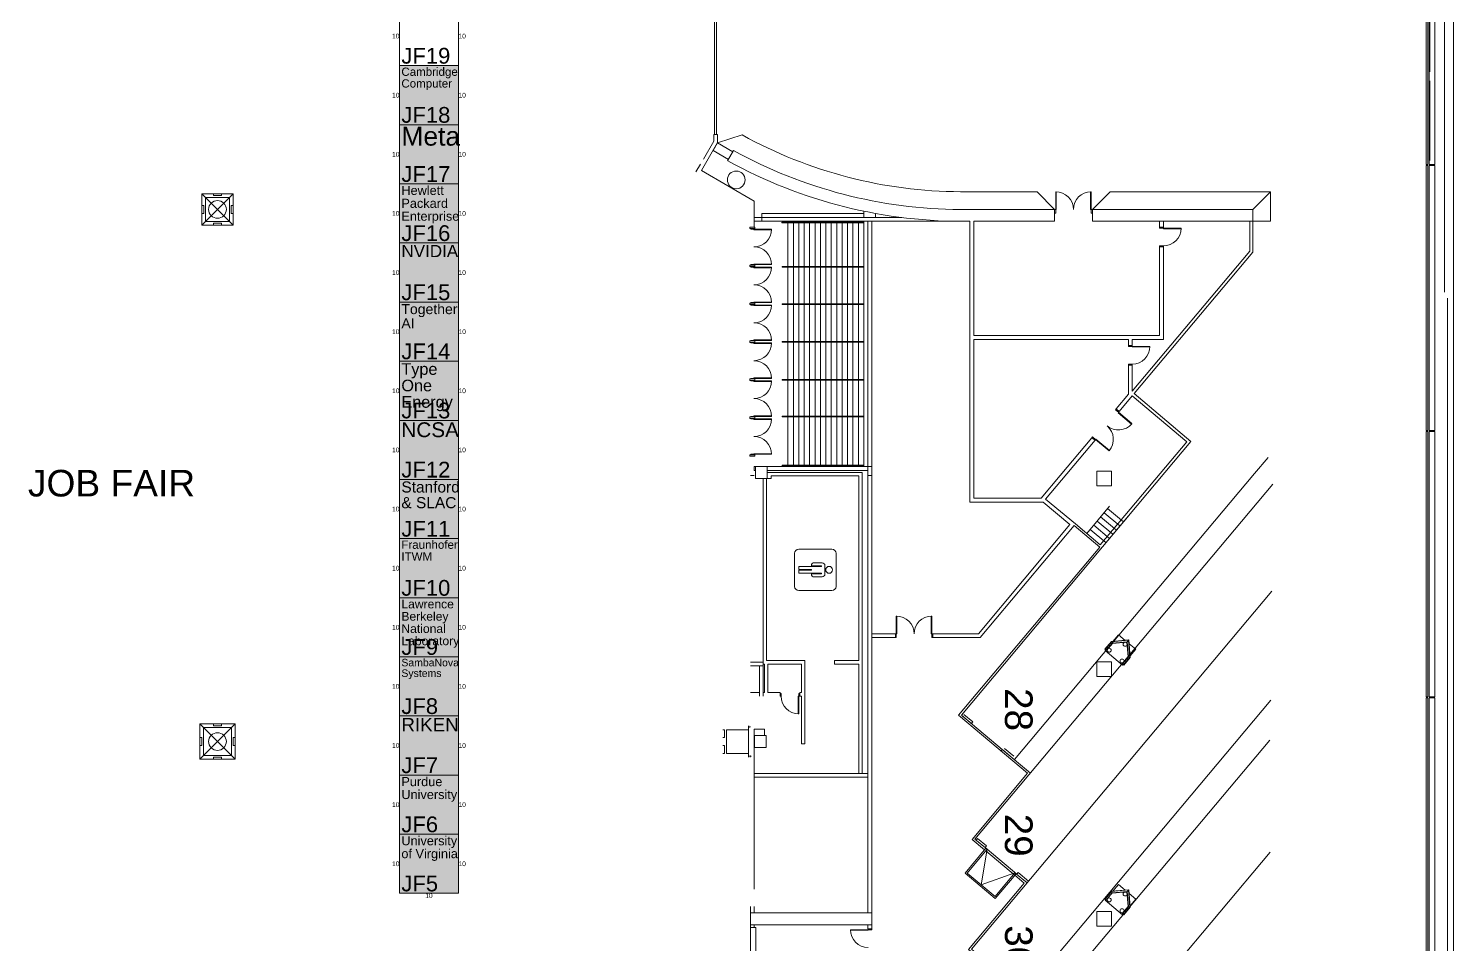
# Model space of a CAD drawing. Header units: inches. Extents: x 938 to 12482, y -17198 to -3672.
# Drawn here: x 9576 to 12469, y -8288 to -6429 of the extents above; entities that cross this region are included whole.
import ezdxf
from ezdxf.enums import TextEntityAlignment as Align

# ---------------------------------------------------------------- set-up
doc = ezdxf.new("R2010")
doc.units = ezdxf.units.IN
doc.header["$MEASUREMENT"] = 0
for name, color, linetype, true_color in [('Areas', 7, 'Continuous', 0xffffff), ('BOOTH_DIMENSION', 7, 'Continuous', 0x000000), ('BOOTH_NUMBER', 7, 'Continuous', 0x000000), ('BOOTHLAYER', 7, 'Continuous', 0x000000), ('Building', 7, 'Continuous', 0xffffff), ('Columns', 7, 'Continuous', 0xffffff), ('COMPANY_NAME', 7, 'Continuous', 0x000000), ('HIGHLIGHT_SCHEME', 7, 'Continuous', 0x000000), ('Symbols', 7, 'Continuous', 0xffffff)]:
    doc.layers.add(name, color=color, linetype=linetype, true_color=true_color)
doc.styles.add('Arial', font='Arial.ttf')

msp = doc.modelspace()

# ---------------------------------------------------------------- hatches: boundary and pattern name
at = {"layer": 'HIGHLIGHT_SCHEME', "true_color": 0x48beb7, "transparency": 33554687}
for points in [[(10329.1, -6504.5), (10449.1, -6504.5), (10449.1, -6624.5), (10329.1, -6624.5)], [(10329.1, -6624.5), (10449.1, -6624.5), (10449.1, -6744.5), (10329.1, -6744.5)], [(10329.1, -6744.5), (10449.1, -6744.5), (10449.1, -6864.5), (10329.1, -6864.5)], [(10329.1, -6864.5), (10449.1, -6864.5), (10449.1, -6984.5), (10329.1, -6984.5)], [(10329.1, -6984.5), (10449.1, -6984.5), (10449.1, -7104.5), (10329.1, -7104.5)], [(10329.1, -7104.5), (10449.1, -7104.5), (10449.1, -7224.5), (10329.1, -7224.5)], [(10329.1, -7224.5), (10449.1, -7224.5), (10449.1, -7344.5), (10329.1, -7344.5)], [(10329.1, -7344.5), (10449.1, -7344.5), (10449.1, -7464.5), (10329.1, -7464.5)], [(10329.1, -7464.5), (10449.1, -7464.5), (10449.1, -7584.5), (10329.1, -7584.5)], [(10329.1, -7584.5), (10449.1, -7584.5), (10449.1, -7704.5), (10329.1, -7704.5)], [(10329.1, -7704.5), (10449.1, -7704.5), (10449.1, -7824.5), (10329.1, -7824.5)], [(10329.1, -7824.5), (10449.1, -7824.5), (10449.1, -7944.5), (10329.1, -7944.5)], [(10329.1, -7944.5), (10449.1, -7944.5), (10449.1, -8064.5), (10329.1, -8064.5)], [(10329.1, -8064.5), (10449.1, -8064.5), (10449.1, -8184.5), (10329.1, -8184.5)]]:
    msp.add_hatch(color=123, dxfattribs=at).paths.add_polyline_path(points, flags=0)

# ---------------------------------------------------------------- linework, layer by layer
at = {"layer": 'BOOTHLAYER', "color": 7, "lineweight": 5}
for points in [[(10329.1, -6384.5), (10449.1, -6384.5), (10449.1, -6504.5), (10329.1, -6504.5)], [(10329.1, -6504.5), (10449.1, -6504.5), (10449.1, -6624.5), (10329.1, -6624.5)], [(10329.1, -6624.5), (10449.1, -6624.5), (10449.1, -6744.5), (10329.1, -6744.5)], [(10329.1, -6744.5), (10449.1, -6744.5), (10449.1, -6864.5), (10329.1, -6864.5)], [(10329.1, -6864.5), (10449.1, -6864.5), (10449.1, -6984.5), (10329.1, -6984.5)], [(10329.1, -6984.5), (10449.1, -6984.5), (10449.1, -7104.5), (10329.1, -7104.5)], [(10329.1, -7104.5), (10449.1, -7104.5), (10449.1, -7224.5), (10329.1, -7224.5)], [(10329.1, -7224.5), (10449.1, -7224.5), (10449.1, -7344.5), (10329.1, -7344.5)], [(10329.1, -7344.5), (10449.1, -7344.5), (10449.1, -7464.5), (10329.1, -7464.5)], [(10329.1, -7464.5), (10449.1, -7464.5), (10449.1, -7584.5), (10329.1, -7584.5)], [(10329.1, -7584.5), (10449.1, -7584.5), (10449.1, -7704.5), (10329.1, -7704.5)], [(10329.1, -7704.5), (10449.1, -7704.5), (10449.1, -7824.5), (10329.1, -7824.5)], [(10329.1, -7824.5), (10449.1, -7824.5), (10449.1, -7944.5), (10329.1, -7944.5)], [(10329.1, -7944.5), (10449.1, -7944.5), (10449.1, -8064.5), (10329.1, -8064.5)], [(10329.1, -8064.5), (10449.1, -8064.5), (10449.1, -8184.5), (10329.1, -8184.5)]]:
    msp.add_lwpolyline(points, close=True, dxfattribs=at)
at = {"layer": 'Building', "color": 18, "lineweight": 5, "true_color": 0x000000, "transparency": 33554687}
for points in [[(12436.6, -5596.6), (12468.8, -5841.6), (12468.8, -16336.4), (12414.8, -16607.8)], [(12416.7, -6167.4), (12413.2, -6167.4), (12413.2, -6705.4), (12416.7, -6705.4), (12416.7, -6167.4)], [(12431.2, -6167.4), (12419.2, -6167.4), (12419.2, -6705.4), (12431.2, -6705.4), (12431.2, -6167.4)], [(12420.8, -6355.4), (12420.8, -6517.4)], [(10969, -6380.4), (10969, -6644.4)], [(10973, -6380.4), (10973, -6644.4)], [(12450.8, -6964.4), (12450.8, -6388.4)], [(12420.8, -6535.4), (12420.8, -6697.4)], [(10946.1, -6694.2), (10967.2, -6657.7), (10967.2, -6644.4), (10974.8, -6644.4), (10974.8, -6660.5), (10942, -6717.3), (11049.4, -6779.3), (11049.4, -6832.4)], [(11024.9, -6645.2), (10974.8, -6661.3), (11006, -6679.3)], [(10997, -6694.9), (10965.8, -6676.9), (10974.8, -6661.3)], [(11007.4, -6676.7), (10995.4, -6697.5)], [(10931.1, -6720.2), (10940.1, -6704.6)], [(12416.7, -6707.4), (12413.2, -6707.4), (12413.2, -7245.4), (12416.7, -7245.4), (12416.7, -6707.4)], [(12431.2, -6707.4), (12419.2, -6707.4), (12419.2, -7245.4), (12431.2, -7245.4), (12431.2, -6707.4)], [(11467.9, -6796.4), (11658.8, -6796.4), (11623.8, -6760.4), (11467.9, -6760.4)], [(11661.3, -6796.4), (11662.4, -6796.4), (11662.4, -6760.6), (11661.3, -6760.6), (11661.3, -6803.7), (11658.8, -6803.7), (11658.8, -6796.4), (11661.3, -6796.4)], [(11732.2, -6796.4), (11732.2, -6760.6), (11733.3, -6760.6), (11733.3, -6796.4), (11732.2, -6796.4)], [(12097.3, -6760.4), (11771.8, -6760.4), (11735.8, -6796.4), (12061.4, -6796.4), (12061.4, -6883), (11820.4, -7170.2), (11935.9, -7267.1)], [(12061.3, -6796.4), (12097.3, -6760.4), (12097.3, -6820.4), (11735.8, -6820.4), (11735.8, -6796.4)], [(11658.8, -6796.4), (11658.8, -6820.4), (11495, -6820.4)], [(11733.3, -6796.4), (11733.3, -6803.7), (11735.8, -6803.7), (11735.8, -6796.4), (11733.3, -6796.4)], [(11049.4, -6812.8), (11348.8, -6812.8)], [(11049.4, -6820.4), (11456.3, -6820.4)], [(11271.8, -6804.4), (11064.8, -6804.4), (11064.8, -6820.4)], [(11271.8, -6821.9), (11105.7, -6821.9), (11105.7, -6823.4), (11271.8, -6823.4)], [(11117.8, -6820.4), (11117.8, -7318.4)], [(11128.8, -6820.4), (11128.8, -7318.4)], [(11139.8, -6820.4), (11139.8, -7318.4)], [(11150.8, -6820.4), (11150.8, -7318.4)], [(11161.8, -6820.4), (11161.8, -7318.4)], [(11172.8, -6820.4), (11172.8, -7318.4)], [(11183.8, -6820.4), (11183.8, -7318.4)], [(11194.8, -6820.4), (11194.8, -7318.4)], [(11205.8, -6820.4), (11205.8, -7318.4)], [(11216.8, -6820.4), (11216.8, -7318.4)], [(11227.8, -6820.4), (11227.8, -7318.4)], [(11238.8, -6820.4), (11238.8, -7318.4)], [(11249.8, -6820.4), (11249.8, -7318.4)], [(11260.8, -6820.4), (11260.8, -7318.4)], [(11271.8, -6800), (11271.8, -6812.8)], [(11271.8, -6820.4), (11271.8, -7318.4)], [(11280.2, -6820.4), (11280.2, -8224.4)], [(11287.8, -6820.4), (11287.8, -8224.4)], [(11295.8, -6812.8), (11295.8, -6804.6)], [(11486.8, -6820.2), (11486.8, -7390.4), (11635.7, -7390.4), (11690.2, -7436), (11504.5, -7657.5), (11411.8, -7657.5), (11411.8, -7665.5), (11507.7, -7665.5), (11698.6, -7437.9)], [(11816.5, -7072.4), (11816.5, -7075.6), (11852.4, -7075.6), (11852.4, -7074.4), (11808.9, -7074.4), (11808.9, -7072.4), (11816.5, -7072.4), (11816.5, -7060.4), (11879.8, -7060.4), (11879.8, -6872.4), (11871.8, -6872.4), (11871.8, -7052.4), (11495, -7052.4), (11495, -6820.2)], [(12055.4, -6820.4), (12055.4, -6880.8), (11816.5, -7165.5), (11816.5, -7112.4), (11808.9, -7112.4), (11808.9, -7171.5), (11783.8, -7201.4), (11789.9, -7206.6), (11816.5, -7174.8), (11927.4, -7267.9), (11873.1, -7332.6)], [(11871.8, -6820.4), (11871.8, -6832.4), (11879.8, -6832.4), (11879.8, -6820.4)], [(11050.6, -6832.4), (11050.6, -6835.4), (11040.6, -6835.4), (11040.6, -6832.4), (11050.6, -6832.4)], [(11042.6, -6835.4), (11048.6, -6835.4)], [(11048.6, -6836.4), (11042.6, -6836.4), (11042.6, -6835.4), (11048.6, -6835.4), (11048.6, -6837.6), (11084.5, -6837.6), (11084.5, -6836.4), (11048.6, -6836.4)], [(11879.8, -6832.4), (11871.8, -6832.4), (11871.8, -6834.4), (11915.7, -6834.4), (11915.7, -6835.6), (11879.8, -6835.6), (11879.8, -6832.4)], [(11879.8, -6870.4), (11879.8, -6872.4), (11871.8, -6872.4), (11871.8, -6870.4), (11879.8, -6870.4)], [(11050.6, -6909.4), (11050.6, -6912.4), (11040.6, -6912.4), (11040.6, -6909.4), (11050.6, -6909.4)], [(11042.6, -6909.4), (11048.6, -6909.4), (11048.6, -6907.3), (11084.5, -6907.3), (11084.5, -6908.4), (11042.6, -6908.4), (11042.6, -6909.4)], [(11048.6, -6909.4), (11042.6, -6909.4)], [(11042.6, -6912.4), (11048.6, -6912.4)], [(11048.6, -6913.4), (11042.6, -6913.4), (11042.6, -6912.4), (11048.6, -6912.4), (11048.6, -6914.6), (11084.5, -6914.6), (11084.5, -6913.4), (11048.6, -6913.4)], [(11271.8, -6913.6), (11105.8, -6913.6), (11105.8, -6912.1), (11271.8, -6912.1)], [(11050.6, -6986.4), (11050.6, -6989.4), (11040.6, -6989.4), (11040.6, -6986.4), (11050.6, -6986.4)], [(11048.6, -6985.4), (11042.6, -6985.4), (11042.6, -6986.4), (11048.6, -6986.4), (11048.6, -6984.3), (11084.5, -6984.3), (11084.5, -6985.4), (11048.6, -6985.4)], [(11048.6, -6986.4), (11042.6, -6986.4)], [(11042.6, -6989.4), (11048.6, -6989.4)], [(11048.6, -6990.4), (11042.6, -6990.4), (11042.6, -6989.4), (11048.6, -6989.4), (11048.6, -6991.6), (11084.5, -6991.6), (11084.5, -6990.4), (11048.6, -6990.4)], [(11271.8, -6989.2), (11105.8, -6989.2), (11105.8, -6987.7), (11271.8, -6987.7)], [(12456.8, -6976.4), (12456.8, -16324)], [(11050.6, -7063.4), (11050.6, -7066.4), (11040.6, -7066.4), (11040.6, -7063.4), (11050.6, -7063.4)], [(11048.6, -7063.4), (11048.6, -7061.3), (11084.5, -7061.3), (11084.5, -7062.4), (11042.6, -7062.4), (11042.6, -7063.4)], [(11042.6, -7063.4), (11048.6, -7063.4)], [(11042.6, -7066.4), (11048.6, -7066.4)], [(11042.6, -7066.4), (11042.6, -7067.4), (11048.6, -7067.4)], [(11048.6, -7066.4), (11048.6, -7068.6), (11084.5, -7068.6), (11084.5, -7067.4), (11048.6, -7067.4)], [(11271.8, -7064.3), (11105.8, -7064.3), (11105.8, -7065.8), (11271.8, -7065.8)], [(11808.9, -7072.4), (11808.9, -7060.4), (11495, -7060.4), (11495, -7382.4), (11632, -7382.4), (11670.6, -7336.4), (11734.9, -7259.7), (11741.1, -7264.8)], [(11816.5, -7110.4), (11816.5, -7112.4), (11808.9, -7112.4), (11808.9, -7110.4), (11816.5, -7110.4)], [(11050.6, -7140.4), (11050.6, -7143.4), (11040.6, -7143.4), (11040.6, -7140.4), (11050.6, -7140.4)], [(11048.6, -7140.4), (11048.6, -7138.3), (11084.5, -7138.3), (11084.5, -7139.4), (11042.6, -7139.4), (11042.6, -7140.4)], [(11048.6, -7140.4), (11042.6, -7140.4)], [(11042.6, -7143.4), (11048.6, -7143.4)], [(11042.6, -7143.4), (11042.6, -7144.4), (11048.6, -7144.4)], [(11048.6, -7143.4), (11048.6, -7145.6), (11084.5, -7145.6), (11084.5, -7144.4), (11048.6, -7144.4)], [(11271.8, -7141.3), (11105.8, -7141.3), (11105.8, -7142.8), (11271.8, -7142.8)], [(11787.9, -7209), (11815.4, -7232), (11816.1, -7231.2), (11788.6, -7208.1), (11782.5, -7203), (11783.8, -7201.4), (11789.6, -7206.3)], [(11783.8, -7201.4), (11789.9, -7206.6)], [(11050.6, -7217.4), (11050.6, -7220.4), (11040.6, -7220.4), (11040.6, -7217.4), (11050.6, -7217.4)], [(11048.6, -7217.4), (11048.6, -7215.3), (11084.5, -7215.3), (11084.5, -7216.4), (11042.6, -7216.4), (11042.6, -7217.4)], [(11048.6, -7217.4), (11042.6, -7217.4)], [(11042.6, -7220.4), (11048.6, -7220.4)], [(11042.6, -7220.4), (11042.6, -7221.4), (11048.6, -7221.4)], [(11048.6, -7220.4), (11048.6, -7222.6), (11084.5, -7222.6), (11084.5, -7221.4), (11048.6, -7221.4)], [(11271.8, -7216.1), (11105.8, -7216.1), (11105.8, -7217.6), (11271.8, -7217.6)], [(11741.1, -7264.8), (11734.9, -7259.7), (11736.2, -7258.1), (11742.4, -7263.3), (11741.1, -7264.8), (11640.8, -7384.3), (11701.2, -7434.8), (11751.8, -7477.2)], [(12416.7, -7785.4), (12416.7, -7247.4), (12413.2, -7247.4), (12413.2, -7785.4), (12416.7, -7785.4)], [(12419.2, -7785.4), (12419.2, -7247.4), (12431.2, -7247.4), (12431.2, -7785.4), (12419.2, -7785.4)], [(11743.1, -7262.4), (11770.5, -7285.4), (11769.8, -7286.3), (11742.4, -7263.3), (11743.1, -7262.4)], [(11756.4, -7481.1), (11935.9, -7267.1)], [(11050.6, -7294.4), (11050.6, -7297.4), (11040.6, -7297.4), (11040.6, -7294.4), (11050.6, -7294.4)], [(11048.6, -7293.4), (11042.6, -7293.4), (11042.6, -7294.4), (11048.6, -7294.4), (11048.6, -7293.4)], [(11048.6, -7294.4), (11042.6, -7294.4)], [(11048.6, -7292.3), (11084.5, -7292.3), (11084.5, -7293.4), (11048.6, -7293.4), (11048.6, -7292.3)], [(11271.8, -7316.7), (11105.8, -7316.7), (11105.8, -7315.2), (11271.8, -7315.2)], [(11577.9, -7913.2), (12065.1, -7332.6), (12092.7, -7299.6)], [(11049.4, -7336.4), (11041.8, -7336.4)], [(11041.8, -7715.2), (11067.8, -7715.2), (11067.8, -7342.4)], [(11049.4, -7326.1), (11051.8, -7326.1), (11051.8, -7318.4), (11049.4, -7318.4), (11049.4, -7326.1)], [(11101.8, -7784.2), (11101.8, -7777.2), (11077, -7777.2), (11077, -7719.4), (11145.2, -7719.4), (11145.2, -7776.9), (11141.8, -7776.9), (11141.8, -7784.2), (11145.2, -7784.2), (11145.2, -7881.4), (11152.4, -7881.4), (11152.4, -7712.2), (11074.4, -7712.2), (11074.4, -7342.4)], [(11075.8, -7318.4), (11287.8, -7318.4)], [(11075.8, -7326.1), (11280.2, -7326.1)], [(11075.8, -7330.4), (11268.2, -7330.4), (11268.2, -7941.4)], [(11261.4, -7941.4), (11261.4, -7719.4), (11212.4, -7719.4), (11212.4, -7712.2), (11261.4, -7712.2), (11261.4, -7337.1), (11083.8, -7337.1), (11083.8, -7342.4), (11075.8, -7342.4)], [(11287.8, -7336.4), (11280.2, -7336.4)], [(11751.8, -7477.2), (11873.1, -7332.6)], [(11521.9, -8095.1), (11497.4, -8074.5), (12102, -7353.9)], [(11770.5, -7399), (11724.3, -7454.2)], [(11766.7, -7403.6), (11798.8, -7430.5)], [(11810.4, -7416.7), (11756.4, -7481.1), (11469.8, -7822.7), (11492.4, -7841.6), (11552.9, -7892.4), (11550.3, -7895.5)], [(11745.5, -7428.8), (11777.6, -7455.8)], [(11752.5, -7420.4), (11784.7, -7447.4)], [(11759.6, -7412), (11791.7, -7438.9)], [(11517, -8096.2), (11491.8, -8075), (11604.4, -7940.8), (11464.2, -7823.2), (11750.8, -7481.6), (11698.6, -7437.9)], [(11731.3, -7445.7), (11763.4, -7472.6)], [(11738.4, -7437.3), (11770.5, -7464.2)], [(12100.1, -7571), (11490.1, -8297.9), (11513.8, -8317.8)], [(11337.8, -7657.8), (11335.8, -7657.8), (11335.8, -7665.5), (11337.8, -7665.5), (11337.8, -7621.7), (11338.9, -7621.7), (11338.9, -7657.6), (11337.8, -7657.6)], [(11408.7, -7657.6), (11408.7, -7621.7), (11409.8, -7621.7), (11409.8, -7657.6), (11408.7, -7657.6)], [(11287.8, -7657.5), (11335.8, -7657.5)], [(11287.8, -7657.8), (11335.8, -7657.8)], [(11335.8, -7657.6), (11335.8, -7665.6)], [(11409.8, -7657.8), (11409.8, -7665.5), (11411.8, -7665.5), (11411.8, -7657.8), (11409.8, -7657.8)], [(11411.8, -7657.6), (11411.8, -7665.6)], [(11411.8, -7665.5), (11411.8, -7657.8)], [(11777.1, -7673.2), (11788.5, -7659.6), (11802, -7671)], [(11335.8, -7665.5), (11287.8, -7665.5)], [(11774.3, -7673.4), (11761.2, -7689), (11764.3, -7691.5), (11776.3, -7677.3), (11774.3, -7673.4), (11809.5, -7670.3)], [(11798, -7719.8), (11796.7, -7721.4), (11761.5, -7691.8), (11762.8, -7690.3)], [(11761.6, -7689.3), (11774.5, -7673.9), (11809, -7670.9), (11812.1, -7705.4), (11799.1, -7720.8)], [(11763.9, -7691.2), (11776, -7676.8), (11806.3, -7674.1), (11809, -7704.4), (11796.8, -7718.9)], [(11805.9, -7674.7), (11776.3, -7677.3)], [(11808.5, -7704.3), (11812.6, -7705.6), (11809.5, -7670.3), (11805.9, -7674.7), (11808.5, -7704.3)], [(11812.3, -7702.7), (11823.7, -7689.2), (11810.2, -7677.8)], [(11041.8, -7722.8), (11067.4, -7722.8)], [(11059.8, -7722.8), (11059.8, -7784.4)], [(11067.4, -7715.2), (11067.4, -7784.4)], [(11067.4, -7719.6), (11070.4, -7719.6), (11070.4, -7777.2), (11067.4, -7777.2)], [(11796.5, -7718.5), (11808.5, -7704.3)], [(11796.5, -7718.5), (11799.5, -7721.1), (11812.6, -7705.6)], [(11041.8, -7776.8), (11059.8, -7776.8)], [(11101.8, -7784.2), (11103.8, -7784.2), (11103.8, -7778.9), (11101.8, -7778.9)], [(11138.7, -7784.2), (11141.8, -7784.2), (11141.8, -7778.9), (11139.8, -7778.9), (11139.8, -7784.2)], [(11138.7, -7820), (11139.8, -7820), (11139.8, -7784.2), (11138.7, -7784.2), (11138.7, -7820)], [(11645, -8332.7), (12098.1, -7792.6)], [(12416.7, -7787.4), (12413.2, -7787.4), (12413.2, -8325.4), (12416.7, -8325.4), (12416.7, -7787.4)], [(12419.2, -7787.4), (12419.2, -8325.4), (12431.2, -8325.4), (12431.2, -7787.4), (12419.2, -7787.4)], [(11475, -7821.2), (11493.4, -7836.6), (11490.5, -7840), (11472.1, -7824.6)], [(11049.4, -8175.9), (11049.4, -7851.1), (11070.2, -7851.1), (11070.2, -7864.4)], [(11610, -7940.3), (11552.9, -7892.4)], [(11573.2, -7909.5), (11554.8, -7894)], [(11557.7, -7890.6), (11576.1, -7906)], [(11574.4, -8368.6), (11598.1, -8388.5), (11637.1, -8420), (11683.4, -8364.9), (12095.8, -7873.3)], [(11280.2, -7941.4), (11049.4, -7941.4)], [(11280.2, -7948.7), (11049.4, -7948.7)], [(11519.6, -8093.1), (11477.2, -8143.7), (11538.5, -8195.1), (11580.9, -8144.6)], [(11603.1, -8163.2), (11578.6, -8142.6), (11509.8, -8167.1), (11521.9, -8095.1), (11481.4, -8143.3), (11538.1, -8190.9), (11578.6, -8142.6)], [(11499.7, -8076.4), (11502.6, -8073), (11520.8, -8088.2), (11517.9, -8091.7)], [(11579.9, -8148.9), (11519.3, -8098.1)], [(11521.9, -8095.1), (11582.4, -8145.8)], [(12096.6, -8101.1), (11483.8, -8831.4), (11509.1, -8852.6)], [(11578.3, -8147.6), (11597.5, -8163.7), (11484.5, -8298.4), (11511.3, -8320.9)], [(11606, -8159.7), (11585.3, -8142.4), (11582.4, -8145.8)], [(11764.3, -8198.4), (11761.2, -8195.8), (11774.3, -8180.3), (11776.3, -8184.1), (11805.9, -8181.5)], [(11761.6, -8196.2), (11774.5, -8180.8), (11809, -8177.7), (11812.1, -8212.3), (11799.1, -8227.7)], [(11763.9, -8198.1), (11776, -8183.6), (11806.3, -8181), (11809, -8211.3), (11796.8, -8225.7)], [(11809.5, -8177.2), (11774.3, -8180.3)], [(11777.1, -8180), (11788.5, -8166.5), (11802, -8177.9)], [(11808.5, -8211.1), (11812.6, -8212.4), (11809.5, -8177.2), (11805.9, -8181.5), (11808.5, -8211.1)], [(11812.3, -8209.6), (11823.7, -8196.1), (11810.2, -8184.7)], [(11041.8, -8210.9), (11041.8, -8254.1), (11041.8, -8248.4)], [(11049.4, -8224.4), (11049.4, -8210.9)], [(11798, -8226.7), (11796.7, -8228.2), (11761.5, -8198.7), (11762.8, -8197.1)], [(11796.5, -8225.4), (11808.5, -8211.1)], [(11796.5, -8225.4), (11799.5, -8228), (11812.6, -8212.4)], [(11041.8, -8224.4), (11041.8, -8248.4), (11287.8, -8248.4), (11287.8, -8224.4), (11041.8, -8224.4)], [(11052.4, -8382.1), (11052.4, -8254.1), (11041.8, -8254.1), (11049.4, -8254.1), (11049.4, -8248.4), (11041.8, -8248.4), (11041.8, -8254.1)], [(11041.8, -8382.1), (11041.8, -8254.1)], [(11280.5, -8256.4), (11280.5, -8259.5), (11244.7, -8259.5), (11244.7, -8258.4), (11287.8, -8258.4), (11287.8, -8256.4)], [(11287.7, -8256.4), (11280, -8256.4)], [(11280.2, -8248.4), (11280.2, -8256.4)], [(11280.2, -8256.4), (11280.2, -8248.4), (11287.8, -8248.4), (11287.8, -8256.4)], [(11280.5, -8256.4), (11287.8, -8256.4)], [(11287.8, -8248.4), (11287.8, -8258.4)]]:
    msp.add_lwpolyline(points, dxfattribs=at).dxf.unprotected_set("ltscale", 0)
for centre in [(11769.9, -7691.1), (11802.2, -7679), (11796, -7712.9), (11802.2, -8185.9), (11769.9, -8197.9), (11796, -8219.8)]:
    msp.add_circle(centre, 4, dxfattribs=at).dxf.unprotected_set("ltscale", 0)
for centre, radius, start, end in [((11471.8, -5836.5), 924, -118.9257, -90.2323), ((11471.8, -5836.5), 960, -118.9257, -90.2323), ((11471.8, -5836.5), 984, -118.9519, -89.1249), ((11661.3, -6796.4), 36, 0, 90), ((11733.3, -6796.4), 36, 90, 180), ((11048.6, -6836.4), 36, -90, 0), ((11879.8, -6834.4), 36, -90, 0), ((11048.6, -6908.4), 36, 0, 90), ((11048.6, -6913.4), 36, -90, 0), ((11048.6, -6985.4), 36, 0, 90), ((11048.6, -6990.4), 36, -90, 0), ((11048.6, -7062.4), 36, 0, 90), ((11048.6, -7067.4), 36, -90, 0), ((11816.5, -7074.4), 36, -90, 0), ((11048.6, -7139.4), 36, 0, 90), ((11048.6, -7144.4), 36, -90, 0), ((11048.6, -7216.4), 36, 0, 90), ((11048.6, -7221.4), 36, -90, 0), ((11788.6, -7208.1), 36, -130, -40), ((11048.6, -7293.4), 36, 0, 90), ((11742.4, -7263.3), 36, -40, 50), ((11337.8, -7657.6), 36, 0, 90), ((11409.8, -7657.6), 36, 90, 180), ((11139.8, -7784.2), 36, -180, -90), ((11280.5, -8258.4), 36, 180, -90)]:
    msp.add_arc(centre, radius, start, end, dxfattribs=at).dxf.unprotected_set("ltscale", 0)
at = {"layer": 'Columns', "color": 6, "lineweight": 5, "transparency": 33554687}
for points in [[(9927.8, -6764.4), (9991.8, -6828.4), (9991.8, -6764.4), (9927.8, -6828.4)], [(9991.9, -6764.4), (9927.8, -6764.4), (9927.8, -6828.4), (9991.9, -6828.4), (9991.9, -6764.4)], [(9927.9, -6764.4), (9927.9, -6828.4)], [(9967.9, -6764.4), (9967.9, -6768.4), (9951.9, -6768.4), (9951.9, -6764.4)], [(9927.9, -6804.4), (9931.9, -6804.4), (9931.9, -6788.4), (9927.9, -6788.4)], [(9984.2, -6820.8), (9935.5, -6820.8), (9935.5, -6772.1), (9984.2, -6772.1), (9984.2, -6820.8)], [(9991.9, -6804.4), (9987.9, -6804.4), (9987.9, -6788.4), (9991.9, -6788.4)], [(9967.9, -6828.4), (9967.9, -6824.4), (9951.9, -6824.4), (9951.9, -6828.4)], [(11051.8, -7318.4), (11051.8, -7342.4)], [(11051.8, -7318.4), (11075.8, -7318.4), (11075.8, -7342.4), (11051.8, -7342.4)], [(11774.8, -7357.4), (11774.8, -7327.4), (11744.8, -7327.4), (11744.8, -7357.4), (11774.8, -7357.4)], [(11744.8, -7744.6), (11774.8, -7744.6), (11774.8, -7714.6), (11744.8, -7714.6), (11744.8, -7744.6)], [(9923.8, -7840.4), (9995.8, -7912.4), (9995.8, -7840.4), (9923.8, -7912.4)], [(9995.9, -7840.4), (9923.8, -7840.4), (9923.8, -7912.4), (9995.9, -7912.4), (9995.9, -7840.4)], [(9923.9, -7840.4), (9923.9, -7912.4)], [(9988.2, -7904.8), (9931.5, -7904.8), (9931.5, -7848.1), (9988.2, -7848.1), (9988.2, -7904.8)], [(9967.9, -7840.4), (9967.9, -7844.4), (9951.9, -7844.4), (9951.9, -7840.4)], [(10985.3, -7868.4), (10989.3, -7868.4), (10989.3, -7852.4), (10985.3, -7852.4)], [(11037.9, -7900.4), (10992.9, -7900.4), (10992.9, -7852.4), (11037.9, -7852.4)], [(11037.8, -7844.4), (11037.8, -7908.4)], [(11037.9, -7908.4), (11037.9, -7844.4)], [(11038.7, -7845.4), (11038.7, -7846), (11038.5, -7846.3), (11038.9, -7846.8), (11038.7, -7847.1), (11039, -7847.3), (11038.6, -7847.8), (11038.4, -7847.8), (11038.4, -7845.4), (11039, -7845.4), (11039.1, -7846.5)], [(11049.8, -7888.4), (11073.8, -7888.4), (11073.8, -7864.4), (11049.8, -7864.4), (11049.8, -7888.4)], [(9923.9, -7884.4), (9927.9, -7884.4), (9927.9, -7868.4), (9923.9, -7868.4)], [(9995.9, -7884.4), (9991.9, -7884.4), (9991.9, -7868.4), (9995.9, -7868.4)], [(10985.3, -7900.4), (10989.3, -7900.4), (10989.3, -7884.4), (10985.3, -7884.4)], [(9967.9, -7912.4), (9967.9, -7908.4), (9951.9, -7908.4), (9951.9, -7912.4)], [(11038.7, -7907.4), (11038.7, -7906.8), (11038.5, -7906.6), (11038.9, -7906.1), (11038.7, -7905.7), (11039, -7905.6), (11038.6, -7905.1), (11038.4, -7905.1), (11038.4, -7907.4), (11039, -7907.4), (11039.1, -7906.3)], [(11042.2, -7907.4), (11042.2, -7906.8), (11042.3, -7906.6), (11042, -7906.1), (11042.2, -7905.7), (11041.9, -7905.6), (11042.2, -7905.1), (11042.4, -7905.1), (11042.4, -7907.4), (11041.9, -7907.4)], [(11744.8, -8251.4), (11774.8, -8251.4), (11774.8, -8221.4), (11744.8, -8221.4), (11744.8, -8251.4)]]:
    msp.add_lwpolyline(points, dxfattribs=at).dxf.unprotected_set("ltscale", 0)
for centre in [(11012.8, -6736.4), (9959.8, -6796.4), (9959.8, -7876.4)]:
    msp.add_circle(centre, 18, dxfattribs=at).dxf.unprotected_set("ltscale", 0)
for centre, start, end in [((11039.2, -7846.5), 179.9998, 0.0002), ((11041.6, -7846.5), 179.9998, 0.0002), ((11039.2, -7906.3), -0.0002, -179.9998), ((11041.6, -7906.3), -0.0002, -179.9998)]:
    msp.add_arc(centre, 0.196, start, end, dxfattribs=at).dxf.unprotected_set("ltscale", 0)
at = {"layer": 'Symbols', "color": 4, "lineweight": 5, "transparency": 33554687}
for points in [[(11207, -7485.9), (11139.8, -7485.9)], [(11131.4, -7494.3), (11131.4, -7561.5)], [(11165.7, -7517.4), (11165.7, -7519.5)], [(11165.7, -7519.5), (11186, -7519.5)], [(11187.4, -7513.9), (11169.2, -7513.9)], [(11186, -7519.5), (11186, -7520.9)], [(11193, -7536.3), (11193, -7519.5)], [(11215.4, -7561.5), (11215.4, -7494.3)], [(11186, -7520.9), (11139.8, -7520.9)], [(11139.8, -7520.9), (11139.8, -7527.2)], [(11139.8, -7527.2), (11165.7, -7527.2)], [(11165.7, -7528.6), (11139.8, -7528.6)], [(11139.8, -7528.6), (11139.8, -7534.9)], [(11139.8, -7534.9), (11186, -7534.9)], [(11165.7, -7527.2), (11165.7, -7528.6)], [(11186, -7536.3), (11165.7, -7536.3)], [(11165.7, -7536.3), (11165.7, -7538.4)], [(11169.2, -7541.9), (11187.4, -7541.9)], [(11186, -7534.9), (11186, -7536.3)], [(11139.8, -7569.9), (11207, -7569.9)]]:
    msp.add_lwpolyline(points, dxfattribs=at).dxf.unprotected_set("ltscale", 0)
msp.add_circle((11201.4, -7527.9), 7, dxfattribs=at).dxf.unprotected_set("ltscale", 0)
for centre, radius, start, end in [((11139.8, -7494.3), 8.4, 90, 180), ((11207, -7494.3), 8.4, 0, 90), ((11169.2, -7517.4), 3.5, 90, 180), ((11187.4, -7519.5), 5.6, 0, 90), ((11169.2, -7538.4), 3.5, 180, -90), ((11187.4, -7536.3), 5.6, -90, 0), ((11139.8, -7561.5), 8.4, 180, -90), ((11207, -7561.5), 8.4, -90, 0)]:
    msp.add_arc(centre, radius, start, end, dxfattribs=at).dxf.unprotected_set("ltscale", 0)

# ---------------------------------------------------------------- texts
at = {"layer": 'Areas', "color": 30, "style": 'Arial'}
msp.add_text('JOB FAIR', height=54, rotation=360, dxfattribs=at).set_placement((9744.7, -7352), align=Align.MIDDLE_CENTER)
at = {"layer": 'BOOTH_DIMENSION', "color": 8, "style": 'Arial'}
for p in [(10329.1, -6444.5), (10329.1, -6564.5), (10329.1, -6684.5), (10329.1, -6804.5), (10329.1, -6924.5), (10329.1, -7044.5), (10329.1, -7164.5), (10329.1, -7284.5), (10329.1, -7404.5), (10329.1, -7524.5), (10329.1, -7644.5), (10329.1, -7764.5), (10329.1, -7884.5), (10329.1, -8004.5), (10329.1, -8124.5)]:
    msp.add_text('10', height=9.6, dxfattribs=at).set_placement(p, align=Align.MIDDLE_RIGHT)
for p in [(10449.1, -6444.5), (10449.1, -6564.5), (10449.1, -6684.5), (10449.1, -6804.5), (10449.1, -6924.5), (10449.1, -7044.5), (10449.1, -7164.5), (10449.1, -7284.5), (10449.1, -7404.5), (10449.1, -7524.5), (10449.1, -7644.5), (10449.1, -7764.5), (10449.1, -7884.5), (10449.1, -8004.5), (10449.1, -8124.5)]:
    msp.add_text('10', height=9.6, dxfattribs=at).set_placement(p, align=Align.MIDDLE_LEFT)
msp.add_text('10', height=9.6, dxfattribs=at).set_placement((10389.1, -8184.5), align=Align.TOP_CENTER)
at = {"layer": 'BOOTH_NUMBER', "color": 18, "true_color": 0x000000, "style": 'Arial'}
for s, p in [('JF19', (10333.1, -6500.5)), ('JF18', (10333.1, -6620.5)), ('JF17', (10333.1, -6740.5)), ('JF16', (10333.1, -6860.5)), ('JF15', (10333.1, -6980.5)), ('JF14', (10333.1, -7100.5)), ('JF13', (10333.1, -7220.5)), ('JF12', (10333.1, -7340.5)), ('JF11', (10333.1, -7460.5)), ('JF10', (10333.1, -7580.5)), ('JF9', (10333.1, -7700.5)), ('JF8', (10333.1, -7820.5)), ('JF7', (10333.1, -7940.5)), ('JF6', (10333.1, -8060.5)), ('JF5', (10333.1, -8180.5))]:
    msp.add_text(s, height=32, dxfattribs=at).set_placement(p)
at = {"layer": 'Building', "color": 18, "true_color": 0x000000, "style": 'Arial'}
for s, p in [('28', (11558.3, -7768)), ('29', (11558.3, -8023)), ('30', (11558.4, -8249.4))]:
    msp.add_text(s, height=56.06, rotation=270, dxfattribs=at).set_placement(p)
at = {"layer": 'COMPANY_NAME', "color": 18, "true_color": 0x000000, "width": 116, "attachment_point": 1, "line_spacing_factor": 0.85, "style": 'Arial'}
for s, insert, char_height in [('Cambridge Computer', (10333.1, -6508.5), 16.758), ('Meta', (10333.1, -6628.5), 38.41), ('Hewlett Packard Enterprise', (10333.1, -6748.5), 18.476), ('NVIDIA', (10333.1, -6868.5), 24.76), ('Together AI', (10333.1, -6988.5), 20.369), ('Type One Energy', (10333.1, -7108.5), 23.58), ('NCSA', (10333.1, -7228.5), 30.09), ('Stanford & SLAC', (10333.1, -7348.5), 22.457), ('Fraunhofer ITWM', (10333.1, -7468.5), 16.758), ('Lawrence Berkeley National Laboratory', (10333.1, -7588.5), 17.596), ('SambaNova Systems', (10333.1, -7708.5), 15.2), ('RIKEN', (10333.1, -7828.5), 27.3), ('Purdue University', (10333.1, -7948.5), 18.476), ('University of Virginia', (10333.1, -8068.5), 18.476)]:
    msp.add_mtext(s, dxfattribs=dict(at, insert=insert, char_height=char_height))

doc.saveas('drawing.dxf')
